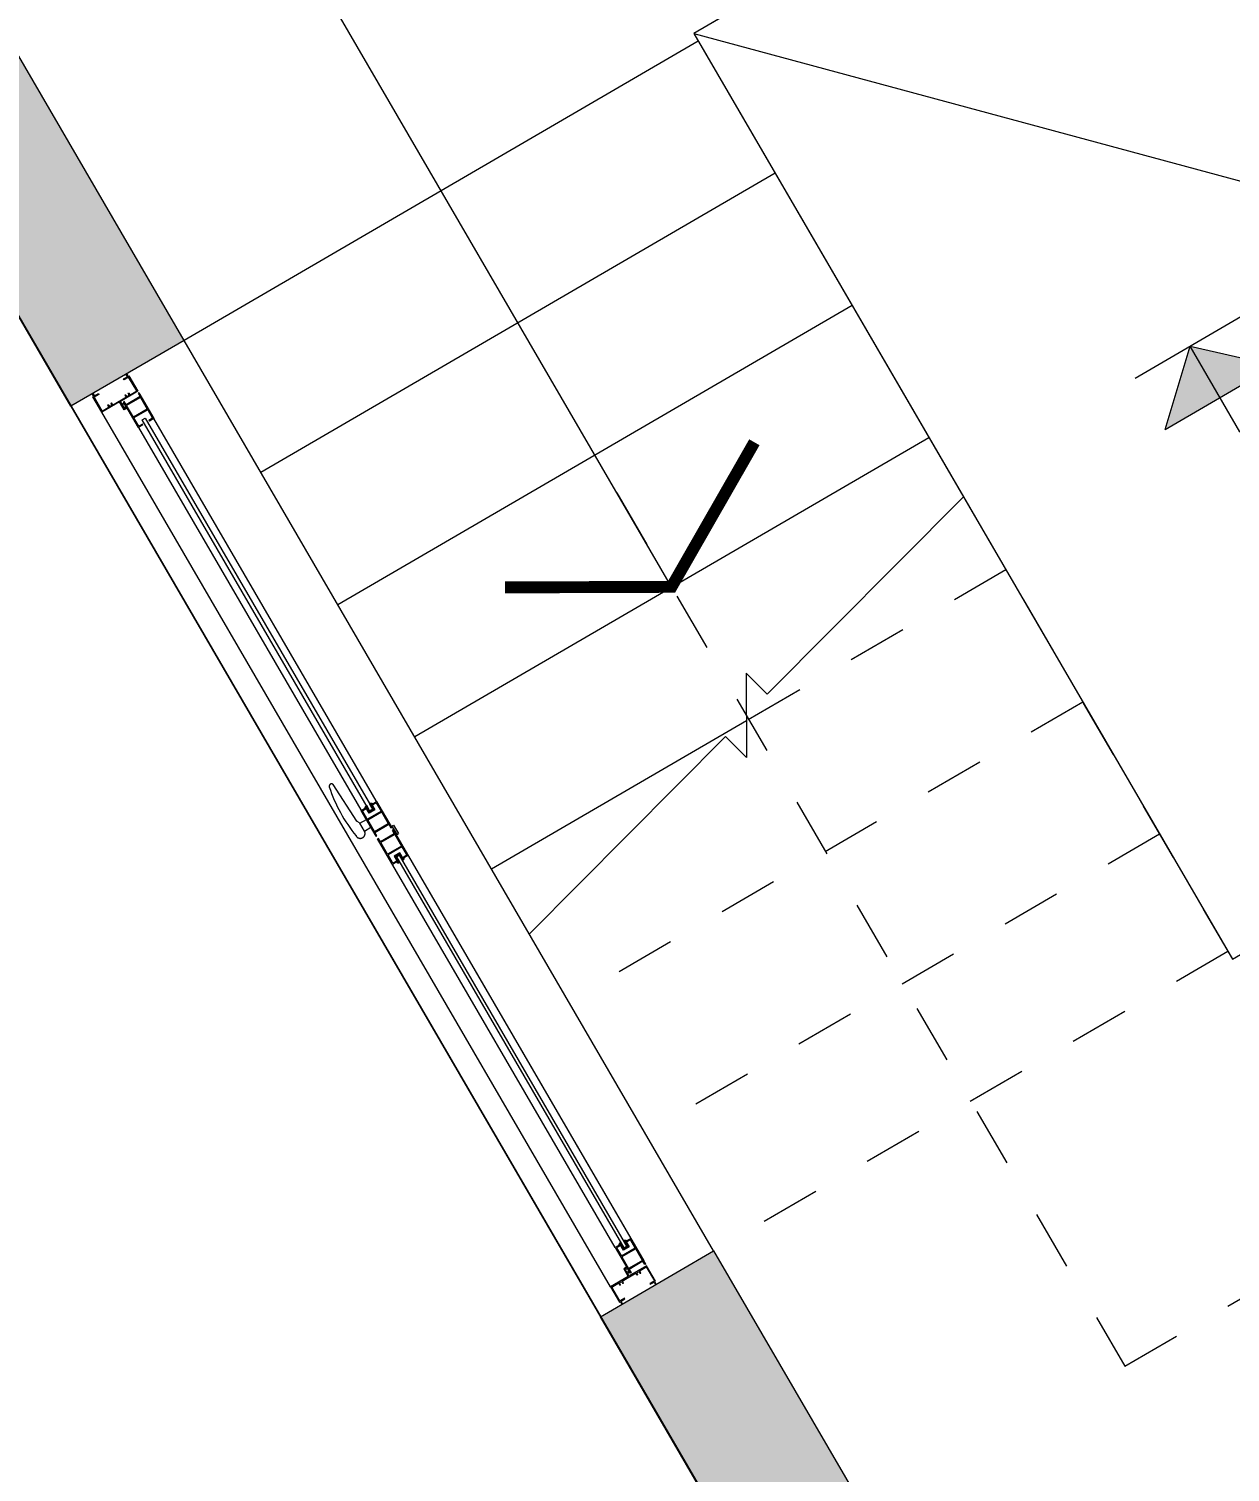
# Model space of a CAD drawing. Header units: millimetres. Extents: x 567980 to 569372, y 2065777 to 2066674.
# Drawn here: x 568908.31 to 568910.325, y 2066313.84 to 2066316.26 of the extents above; entities that cross this region are included whole.
import ezdxf
from ezdxf.enums import TextEntityAlignment as Align

# ---------------------------------------------------------------- set-up
doc = ezdxf.new("R2010")
doc.units = ezdxf.units.MM
doc.linetypes.add('DASHED2', pattern=[0.375, 0.25, -0.125])
doc.linetypes.add('HIDDEN', pattern=[0.75, 0.5, -0.25])
for name, color, linetype, lineweight in [('A-HATCH', 251, 'Continuous', 5), ('A-KY HIEU', 34, 'Continuous', 20), ('A-TEXT', 7, 'Continuous', 18), ('E- CHU THICH', 162, 'Continuous', 13), ('E- THAY', 9, 'Continuous', 20), ('E- Tuong', 4, 'Continuous', 13), ('E-Khuat', 251, 'DASHED2', 13), ('LD-CUA', 146, 'Continuous', 13), ('LD-THAY', 9, 'Continuous', 13)]:
    doc.layers.add(name, color=color, linetype=linetype, lineweight=lineweight)
doc.styles.add('A1-arial', font='arial.ttf')

# ---------------------------------------------------------------- blocks, each defined once
blk = doc.blocks.new('kkkk')
h = blk.add_hatch(color=250)
edge = h.paths.add_edge_path()
edge.add_line((333058.8, 105336.6), (333060.3, 105336.6))
edge.add_line((333060.3, 105336.6), (333060.3, 105341.6))
edge.add_line((333060.3, 105341.6), (333061.8, 105341.6))
edge.add_line((333061.8, 105341.6), (333061.8, 105371.6))
edge.add_line((333061.8, 105371.6), (333027.5, 105371.6))
edge.add_line((333027.5, 105371.6), (333027.5, 105386.6))
edge.add_line((333027.5, 105386.6), (333022.2, 105386.6))
edge.add_line((333022.2, 105386.6), (333022.2, 105383.6))
edge.add_line((333022.2, 105383.6), (333023.7, 105383.6))
edge.add_line((333023.7, 105383.6), (333023.7, 105385.1))
edge.add_line((333023.7, 105385.1), (333026, 105385.1))
edge.add_line((333026, 105385.1), (333026, 105378.1))
edge.add_line((333026, 105378.1), (333023.7, 105378.1))
edge.add_line((333023.7, 105378.1), (333023.7, 105379.6))
edge.add_line((333023.7, 105379.6), (333022.2, 105379.6))
edge.add_line((333022.2, 105379.6), (333022.2, 105376.6))
edge.add_line((333022.2, 105376.6), (333026, 105376.6))
edge.add_line((333026, 105376.6), (333026, 105371.6))
edge.add_line((333026, 105371.6), (332991.8, 105371.6))
edge.add_line((332991.8, 105371.6), (332991.8, 105341.6))
edge.add_line((332991.8, 105341.6), (332993.3, 105341.6))
edge.add_line((332993.3, 105341.6), (332993.3, 105336.6))
edge.add_line((332993.3, 105336.6), (332994.8, 105336.6))
edge.add_line((332994.8, 105336.6), (332994.8, 105341.6))
edge.add_line((332994.8, 105341.6), (333002.3, 105341.6))
edge.add_line((333002.3, 105341.6), (333002.3, 105343.1))
edge.add_line((333002.3, 105343.1), (332993.3, 105343.1))
edge.add_line((332993.3, 105343.1), (332993.3, 105370.1))
edge.add_line((332993.3, 105370.1), (333006.9, 105370.1))
edge.add_arc((333010, 105367.6), 3.97, 141.5226, 210)
edge.add_line((333006.6, 105365.7), (333007.9, 105366.4))
edge.add_arc((333010, 105367.6), 2.47, -390, -150, ccw=False)
edge.add_line((333012.1, 105366.4), (333013.4, 105365.7))
edge.add_arc((333010, 105367.6), 3.97, -30, 38.4774)
edge.add_line((333013.1, 105370.1), (333040.4, 105370.1))
edge.add_arc((333043.5, 105367.6), 3.97, 141.5226, 210)
edge.add_line((333040.1, 105365.7), (333041.4, 105366.4))
edge.add_arc((333043.5, 105367.6), 2.47, -390, -150, ccw=False)
edge.add_line((333045.6, 105366.4), (333046.9, 105365.7))
edge.add_arc((333043.5, 105367.6), 3.97, -30, 38.4774)
edge.add_line((333046.6, 105370.1), (333060.3, 105370.1))
edge.add_line((333060.3, 105370.1), (333060.3, 105343.1))
edge.add_line((333060.3, 105343.1), (333051.3, 105343.1))
edge.add_line((333051.3, 105343.1), (333051.3, 105341.6))
edge.add_line((333051.3, 105341.6), (333058.8, 105341.6))
edge.add_line((333058.8, 105341.6), (333058.8, 105336.6))
blk.add_lwpolyline([(333026, 105378.1), (333026, 105385.1), (333023.7, 105385.1), (333023.7, 105383.6), (333022.2, 105383.6), (333022.2, 105386.6), (333027.5, 105386.6), (333027.5, 105371.6), (333061.8, 105371.6), (333061.8, 105341.6), (333060.3, 105341.6), (333060.3, 105336.6), (333058.8, 105336.6), (333058.8, 105341.6), (333051.3, 105341.6), (333051.3, 105343.1), (333060.3, 105343.1), (333060.3, 105370.1), (333046.6, 105370.1, -0.30801), (333046.9, 105365.7), (333045.6, 105366.4, 1.732051), (333041.4, 105366.4), (333040.1, 105365.7, -0.30801), (333040.4, 105370.1), (333013.1, 105370.1, -0.30801), (333013.4, 105365.7), (333012.1, 105366.4, 1.732051), (333007.9, 105366.4), (333006.6, 105365.7, -0.30801), (333006.9, 105370.1), (332993.3, 105370.1), (332993.3, 105343.1), (333002.3, 105343.1), (333002.3, 105341.6), (332994.8, 105341.6), (332994.8, 105336.6), (332993.3, 105336.6), (332993.3, 105341.6), (332991.8, 105341.6), (332991.8, 105371.6), (333026, 105371.6), (333026, 105376.6), (333022.2, 105376.6), (333022.2, 105379.6), (333023.7, 105379.6), (333023.7, 105378.1)], format="xyb", close=True)
blk = doc.blocks.new('ccccc')
h = blk.add_hatch(color=250)
h.paths.add_polyline_path([(333034.3, 105325.3), (333084.3, 105325.3), (333084.3, 105326.8), (333077.7, 105326.8), (333077.7, 105353.8), (333084.3, 105353.8), (333084.3, 105355.3), (333034.3, 105355.3), (333034.3, 105346.7), (333035.8, 105346.7), (333035.8, 105353.8), (333052.1, 105353.8), (333052.1, 105326.8), (333035.8, 105326.8), (333035.8, 105333.9), (333034.3, 105333.9)])
h.paths.add_polyline_path([(333053.6, 105326.8), (333053.6, 105353.8), (333076.2, 105353.8), (333076.2, 105326.8)], flags=16)
for p, q in [((333084.3, 105355.3), (333084.3, 105353.8)), ((333034.3, 105346.7), (333035.8, 105346.7)), ((333034.3, 105333.9), (333035.8, 105333.9)), ((333052.1, 105353.8), (333052.1, 105326.8)), ((333053.6, 105353.8), (333053.6, 105326.8)), ((333076.2, 105353.8), (333076.2, 105326.8)), ((333077.7, 105353.8), (333077.7, 105326.8)), ((333084.3, 105326.8), (333084.3, 105325.3))]:
    blk.add_line(p, q)
for points in [[(333084.3, 105355.3), (333034.3, 105355.3), (333034.3, 105346.7)], [(333034.3, 105333.9), (333034.3, 105325.3), (333084.3, 105325.3)], [(333052.1, 105353.8), (333035.8, 105353.8), (333035.8, 105346.7)], [(333035.8, 105333.9), (333035.8, 105326.8), (333052.1, 105326.8)], [(333076.2, 105353.8), (333053.6, 105353.8)], [(333084.3, 105353.8), (333077.7, 105353.8)], [(333053.6, 105326.8), (333076.2, 105326.8)], [(333077.7, 105326.8), (333084.3, 105326.8)]]:
    blk.add_lwpolyline(points)
blk = doc.blocks.new('dasdsd')
at = {"linetype": 'HIDDEN', "ltscale": 0.05}
for p, q in [((-9.6, -15.9), (-9.6, 0)), ((9.6, 0), (-9.6, 0)), ((9.6, -15.9), (9.6, 0)), ((-16.3, -18.9), (-107.9, -23.1)), ((-10.5, -16.1), (-15.5, -18.7)), ((9.6, -15.9), (-9.6, -15.9))]:
    blk.add_line(p, q, dxfattribs=at)
for centre, radius, start, end in [((-106.3, -28.1), 5.22, 108.2433, 251.7567), ((-16.3, -17), 1.95, 270, 297.1927), ((-9.6, -17.9), 1.95, 90, 117.1927), ((9.6, -26), 10.1, 270, 90), ((-41, 286.6), 326.6, 258.1752, 278.8996)]:
    blk.add_arc(centre, radius, start, end, dxfattribs=at)
blk = doc.blocks.new('fffsf')
h = blk.add_hatch(color=250)
h.paths.add_polyline_path([(333183.8, 105395.8), (333133.8, 105395.8), (333133.8, 105394.3), (333140.5, 105394.3), (333140.5, 105367.3), (333133.8, 105367.3), (333133.8, 105364.3), (333118.8, 105364.3), (333118.8, 105361.3), (333135.3, 105361.3), (333135.3, 105365.8), (333183.8, 105365.8), (333183.8, 105374.4), (333182.3, 105374.4), (333182.3, 105367.3), (333166, 105367.3), (333166, 105394.3), (333182.3, 105394.3), (333182.3, 105387.2), (333183.8, 105387.2)])
h.paths.add_polyline_path([(333164.5, 105394.3), (333164.5, 105367.3), (333142, 105367.3), (333142, 105394.3)], flags=16)
for p, q in [((333133.8, 105395.8), (333133.8, 105394.3)), ((333140.5, 105394.3), (333140.5, 105367.3)), ((333142, 105394.3), (333142, 105367.3)), ((333164.5, 105394.3), (333164.5, 105367.3)), ((333166, 105394.3), (333166, 105367.3)), ((333183.8, 105387.2), (333182.3, 105387.2)), ((333183.8, 105374.4), (333182.3, 105374.4))]:
    blk.add_line(p, q)
for points in [[(333133.8, 105395.8), (333183.8, 105395.8), (333183.8, 105387.2)], [(333133.8, 105394.3), (333140.5, 105394.3)], [(333142, 105394.3), (333164.5, 105394.3)], [(333166, 105394.3), (333182.3, 105394.3), (333182.3, 105387.2)], [(333183.8, 105374.4), (333183.8, 105365.8), (333135.3, 105365.8), (333135.3, 105361.3), (333118.8, 105361.3)], [(333133.8, 105367.3), (333133.8, 105364.3), (333118.8, 105364.3), (333118.8, 105361.3)], [(333140.5, 105367.3), (333133.8, 105367.3)], [(333164.5, 105367.3), (333142, 105367.3)], [(333182.3, 105374.4), (333182.3, 105367.3), (333166, 105367.3)]]:
    blk.add_lwpolyline(points)
blk = doc.blocks.new('*U445')
for points in [[(88.4, 82.2), (88.4, 80.6), (77.2, 80.6), (77.2, 69.4), (88.4, 69.4), (88.4, 67.8, 0.240391), (91.1, 72), (80.2, 72), (80.2, 78), (91.1, 78, 0.240391)], [(832.1, 82.2), (832.1, 80.6), (843.4, 80.6), (843.4, 69.4), (832.1, 69.4), (832.1, 67.8, -0.240391), (829.4, 72), (840.4, 72), (840.4, 78), (829.4, 78, -0.240391)], [(938, 82.2), (938, 80.6), (926.7, 80.6), (926.7, 69.4), (938, 69.4), (938, 67.8, 0.240391), (940.7, 72), (929.7, 72), (929.7, 78), (940.7, 78, 0.240391)]]:
    blk.add_hatch(color=250).paths.add_polyline_path(points)
for p, q in [((882.5, 90), (44.5, 90)), ((882.5, 90), (88, 90)), ((887.5, 90), (1682.1, 90)), ((88, 60), (882.5, 60)), ((1682.1, 60), (887.5, 60)), ((35, 20), (1735.1, 20))]:
    blk.add_line(p, q)
for points in [[(88.4, 82.2), (88.4, 80.6), (77.2, 80.6), (77.2, 69.4), (88.4, 69.4), (88.4, 67.8, 0.240391), (91.1, 72), (80.2, 72), (80.2, 78), (91.1, 78, 0.240391)], [(832.1, 82.2), (832.1, 80.6), (843.4, 80.6), (843.4, 69.4), (832.1, 69.4), (832.1, 67.8, -0.240391), (829.4, 72), (840.4, 72), (840.4, 78), (829.4, 78, -0.240391)], [(938, 82.2), (938, 80.6), (926.7, 80.6), (926.7, 69.4), (938, 69.4), (938, 67.8, 0.240391), (940.7, 72), (929.7, 72), (929.7, 78), (940.7, 78, 0.240391)]]:
    blk.add_lwpolyline(points, format="xyb", close=True)
for points in [[(840.4, 72), (80.2, 72), (80.2, 78), (840.4, 78)], [(929.7, 72), (1689.9, 72), (1689.9, 78), (929.7, 78)]]:
    blk.add_lwpolyline(points, close=True)
at = {"rotation": 270}
blk.add_blockref('kkkk', (-105336.6, 333081.8), dxfattribs=at)
at = {"xscale": -1}
for name, p, rotation in [('ccccc', (333122.3, -105265.3), 359.9999999999902), ('fffsf', (-332246.3, 105455.8), 180.0000000001608), ('kkkk', (107106.7, 333081.8), 90)]:
    blk.add_blockref(name, p, dxfattribs=dict(at, rotation=rotation))
for p in [(-332201.8, -105265.3), (-331352.2, -105265.3)]:
    blk.add_blockref('ccccc', p)
at = {"xscale": -0.8000000000000002, "yscale": 0.8, "zscale": 0.8}
blk.add_blockref('dasdsd', (912.5, 60), dxfattribs=at)
blk = doc.blocks.new('cotxaytho')
at = {"layer": 'A-KY HIEU'}
h = blk.add_hatch(color=256, dxfattribs=at)
h.paths.add_polyline_path([(200, 187.5), (0, 187.5), (0, 0)])
h.paths.add_polyline_path([(0, 187.5), (-200, 187.5), (0, 0)])
for p, q in [((0, 312.5), (0, 0)), ((0, 312.5), (1100, 312.5)), ((-200, 187.5), (0, 0)), ((-200, 187.5), (200, 187.5)), ((0, 0), (200, 187.5)), ((-200, 0), (200, 0))]:
    blk.add_line(p, q, dxfattribs=at)
at = {"color": 6, "style": 'A1-arial'}
blk.add_attdef('-0.050', (35, 401.7), '', height=250, dxfattribs=at)
blk = doc.blocks.new('MB TANG 1 BT3')
at = {"layer": 'A-HATCH'}
h = blk.add_hatch(color=256, dxfattribs=at)
h.dxf.hatch_style = 1
h.paths.add_polyline_path([(7080555, 945515.8), (7073665.1, 945515.8), (7073665.1, 945295.8), (7073975.1, 945295.8), (7073975.1, 945004.8), (7074085.1, 945004.8), (7074085.1, 945295.8), (7080335, 945295.8), (7080335, 944795.8), (7080555, 944795.8)])
h.paths.add_polyline_path([(7080555, 942395.8), (7080335, 942395.8), (7080335, 941915.9), (7076335.1, 941915.9), (7076335.1, 941805.9), (7075085.1, 941805.9), (7075085.1, 941695.9), (7078535, 941695.9), (7078535, 940995.8), (7078755, 940995.8), (7078755, 941695.9), (7080555, 941695.9)])
h.paths.add_polyline_path([(7072085.1, 945295.8), (7072465.1, 945295.8), (7072465.1, 945515.8), (7071865.1, 945515.8), (7071865.1, 941805.9), (7071865.1, 941505.9), (7071865.1, 940680.9), (7072085.1, 940680.9), (7072085.1, 941695.9), (7073065.1, 941695.9), (7073065.1, 941805.9), (7072290.1, 941805.9), (7072290.1, 943004.8), (7072085.1, 943004.8), (7072085.1, 944094.8), (7073975.1, 944094.8), (7073975.1, 941805.9), (7073865.1, 941805.9), (7073865.1, 941695.9), (7074185.1, 941695.9), (7074185.1, 941805.9), (7074085.1, 941805.9), (7074085.1, 944304.8), (7073975.1, 944304.8), (7073975.1, 944204.8), (7072085.1, 944204.8)])
h.paths.add_polyline_path([(7072085.1, 942949.8), (7072235.1, 942949.8), (7072235.1, 941805.9), (7072085.1, 941805.9)], flags=16)
h.paths.add_polyline_path([(7072085.1, 938910.8), (7071865.1, 938910.8), (7071865.1, 937675.8), (7071865.1, 937485.8), (7071865.1, 937185.8), (7072085.1, 937185.8), (7072085.1, 937785.8), (7075065.1, 937785.8), (7075065.1, 937895.8), (7072085.1, 937895.8)])
h.paths.add_polyline_path([(7072085.1, 935985.8), (7071865.1, 935985.8), (7071865.1, 934842.7), (7072085.1, 934842.7)])
h.paths.add_polyline_path([(7073675.1, 932186.5), (7072085.1, 932186.5), (7072085.1, 932721.5), (7071865.1, 932721.5), (7071865.1, 931966.5), (7073675.1, 931966.5)])
h.paths.add_polyline_path([(7072305.1, 931966.5), (7071865.1, 931966.5), (7071865.1, 932321.5), (7071665.1, 932321.5), (7071665.1, 931681.5), (7072305.1, 931681.5)])
h.paths.add_polyline_path([(7078798.4, 932341), (7078650.7, 932504.1), (7078300.2, 932186.5), (7076075.1, 932186.5), (7076075.1, 931966.5), (7078385.1, 931966.5)])
h.paths.add_polyline_path([(7077984.8, 931966.5), (7077874.8, 931966.5), (7077874.8, 931826.5), (7077494.8, 931826.5), (7077494.8, 931966.5), (7077384.8, 931966.5), (7077384.8, 931716.5), (7077984.8, 931716.5)])
h.paths.add_polyline_path([(7080555, 933932.7), (7080555, 935404.3), (7080335, 935404.3), (7080335, 934030.2), (7079984.6, 933712.7), (7080132.3, 933549.7)])
h.paths.add_polyline_path([(7080805, 934932.7), (7080555, 934932.7), (7080555, 934822.7), (7080695, 934822.7), (7080695, 934442.7), (7080555, 934442.7), (7080555, 934332.7), (7080805, 934332.7)])
h.paths.add_polyline_path([(7080555, 937895.8), (7078755, 937895.8), (7078755, 938595.8), (7078535, 938595.8), (7078535, 937895.8), (7077715.1, 937895.8), (7077715.1, 937675.8), (7080335, 937675.8), (7080335, 937004.3), (7080555, 937004.3)])
h.paths.add_polyline_path([(7080812.5, 938075.8), (7080212.5, 938075.8), (7080212.5, 937895.8), (7080555, 937895.8), (7080555, 937475.8), (7080812.5, 937475.8)])
h.paths.add_polyline_path([(7076625.1, 937895.8), (7075965.1, 937895.8), (7075965.1, 937785.8), (7076075.1, 937785.8), (7076075.1, 934375.7), (7076585.1, 934375.7), (7076585.1, 934485.7), (7076185.1, 934485.7), (7076185.1, 937675.8), (7076625.1, 937675.8)])
h.paths.add_polyline_path([(7071865.1, 938085.8), (7071685.1, 938085.8), (7071685.1, 937485.8), (7071865.1, 937485.8)])
h.paths.add_polyline_path([(7071685.1, 941505.9), (7071685.1, 942105.9), (7071865.1, 942105.9), (7071865.1, 941805.9), (7071865.1, 941505.9)])
h.paths.add_polyline_path([(7072325.1, 945695.8), (7071685.1, 945695.8), (7071685.1, 945095.8), (7071865.1, 945095.8), (7071865.1, 945515.8), (7072325.1, 945515.8)])
h.paths.add_polyline_path([(7080822.3, 945695.8), (7080182.3, 945695.8), (7080182.3, 945515.8), (7080555, 945515.8), (7080555, 945055.8), (7080822.3, 945055.8)])
h.paths.add_polyline_path([(7080812.6, 942115.8), (7080555, 942115.8), (7080555, 941695.9), (7080212.6, 941695.9), (7080212.6, 941515.8), (7080812.6, 941515.8)])
at = {"layer": 'E- CHU THICH', "const_width": 20}
blk.add_lwpolyline([(7072342.6, 939540.9), (7072585.1, 939680.9), (7072585.1, 939680.9), (7072585.1, 939680.9), (7072827.6, 939540.9)], dxfattribs=at)
at = {"layer": 'E- CHU THICH'}
blk.add_lwpolyline([(7072585.1, 939680.9), (7072585.1, 938395.8), (7074865.1, 938395.8)], dxfattribs=at)
at = {"layer": 'E- THAY'}
for p, q in [((7073085.1, 938895.8), (7073085.1, 939796.9)), ((7073085.1, 939681.8), (7072085.1, 939681.8)), ((7073085.1, 939424.8), (7072085.1, 939424.8)), ((7073085.1, 939167.8), (7072085.1, 939167.8)), ((7073085.1, 938910.8), (7072085.1, 938910.8)), ((7074865.1, 938895.8), (7073085.1, 938895.8))]:
    blk.add_line(p, q, dxfattribs=at)
blk.add_lwpolyline([(7071865.1, 940680.9), (7072085.1, 940680.9), (7072085.1, 938910.8), (7071865.1, 938910.8)], close=True, dxfattribs=at)
at = {"layer": 'E- THAY', "color": 7}
blk.add_lwpolyline([(7073085.1, 939796.9), (7072633.4, 939917.9), (7072620.5, 939869.6), (7072549.8, 939992.1), (7072536.8, 939943.8), (7072085.1, 940064.9)], dxfattribs=at)
at = {"layer": 'E- Tuong'}
for p, q in [((7071865.1, 941805.9), (7071865.1, 940680.9)), ((7072085.1, 940680.9), (7072085.1, 941695.9)), ((7071865.1, 940680.9), (7072085.1, 940680.9)), ((7071865.1, 938910.8), (7071865.1, 937675.8)), ((7072085.1, 938910.8), (7071865.1, 938910.8)), ((7072085.1, 938910.8), (7072085.1, 937895.8))]:
    blk.add_line(p, q, dxfattribs=at)
at = {"layer": 'E-Khuat', "ltscale": 2}
for p, q in [((7073085.1, 940680.9), (7072085.1, 940680.9)), ((7073085.1, 939796.9), (7073085.1, 940695.9)), ((7073085.1, 940452.8), (7072085.1, 940452.8)), ((7073085.1, 940195.8), (7072085.1, 940195.8)), ((7073085.1, 939938.8), (7072580.5, 939938.8))]:
    blk.add_line(p, q, dxfattribs=at)
blk.add_lwpolyline([(7072585.1, 939498.4), (7072585.1, 941195.9), (7074628, 941195.9)], dxfattribs=at)
at = {"layer": 'LD-THAY'}
for p, q in [((7073085.1, 938895.8), (7074865.1, 940695.9)), ((7072580.5, 939938.8), (7072085.1, 939938.8))]:
    blk.add_line(p, q, dxfattribs=at)
blk.add_lwpolyline([(7073085.1, 940695.9), (7074865.1, 940695.9), (7074865.1, 938895.8), (7073085.1, 938895.8)], close=True, dxfattribs=at)
blk.add_lwpolyline([(7073085.1, 940695.9), (7074865.1, 940695.9), (7074865.1, 938895.8), (7073085.1, 938895.8)], close=True, dxfattribs=at)
at = {"layer": 'A-KY HIEU'}
ref = blk.add_blockref('cotxaytho', (7073541.7, 939769.5), dxfattribs=dict(at, xscale=0.5333333333255724, yscale=0.5333333333255724, zscale=0.5333333333255724))
ref.add_attrib('-0.050', '-0.75', dxfattribs={"layer": 'A-TEXT', "color": 6, "height": 160, "style": 'A1-arial'}).set_placement((7073560.3, 939983.9), align=Align.BOTTOM_LEFT)
at = {"layer": 'LD-CUA', "rotation": 270}
blk.add_blockref('*U445', (7071885.1, 940680.9), dxfattribs=at)

msp = doc.modelspace()

# ---------------------------------------------------------------- linework, layer by layer
at = {"layer": 'E- THAY', "elevation": -0.0003}
msp.add_lwpolyline([(568908.0617, 2066316.1754), (568911.6954, 2066309.9297), (568915.4652, 2066312.123), (568916.1126, 2066311.0102), (568910.7122, 2066307.8682), (568906.4311, 2066315.2267), (568908.0617, 2066316.1754)], dxfattribs=at)

# ---------------------------------------------------------------- next in the draw order: block references
at = {"layer": 'LD-THAY', "extrusion": (-4.4763e-10, 2.88067e-10, -1), "xscale": 0.0009980326083971131, "yscale": 0.0009980326083971131, "zscale": -0.0009980326083971125, "rotation": 149.8093023227513}
msp.add_blockref('MB TANG 1 BT3', (-562336.5638, 2063576.2843, 0.0007), dxfattribs=at)

# ---------------------------------------------------------------- next in the draw order: linework, layer by layer
at = {"layer": 'E- THAY', "elevation": -0.0003}
msp.add_lwpolyline([(568908.0617, 2066316.1754), (568911.6954, 2066309.9297), (568915.4652, 2066312.123), (568916.1126, 2066311.0102), (568910.7122, 2066307.8682), (568906.4311, 2066315.2267), (568908.0617, 2066316.1754)], dxfattribs=at)
at = {"layer": 'LD-THAY', "elevation": -0.0003}
msp.add_lwpolyline([(568905.0733, 2066321.3119), (568907.6652, 2066316.8569), (568907.5099, 2066316.7665), (568907.811, 2066316.2489), (568907.9663, 2066316.3393), (568909.6828, 2066313.3889), (568909.5275, 2066313.2986), (568909.8287, 2066312.781), (568909.984, 2066312.8713), (568911.4846, 2066310.292), (568911.3293, 2066310.2017), (568911.6304, 2066309.6841)], dxfattribs=at)

# ---------------------------------------------------------------- next in the draw order: block references
at = {"layer": 'LD-THAY', "extrusion": (-4.4763e-10, 2.88067e-10, -1), "xscale": 0.0009980326083971131, "yscale": 0.0009980326083971131, "zscale": -0.0009980326083971125, "rotation": 149.8093023227513}
msp.add_blockref('MB TANG 1 BT3', (-562336.5638, 2063576.2843, 0.0007), dxfattribs=at)

# ---------------------------------------------------------------- next in the draw order: linework, layer by layer
at = {"layer": 'LD-THAY', "elevation": -0.0003}
msp.add_lwpolyline([(568905.0733, 2066321.3119), (568907.6652, 2066316.8569), (568907.5099, 2066316.7665), (568907.811, 2066316.2489), (568907.9663, 2066316.3393), (568909.6828, 2066313.3889), (568909.5275, 2066313.2986), (568909.8287, 2066312.781), (568909.984, 2066312.8713), (568911.4846, 2066310.292), (568911.3293, 2066310.2017), (568911.6304, 2066309.6841)], dxfattribs=at)

doc.saveas('drawing.dxf')
